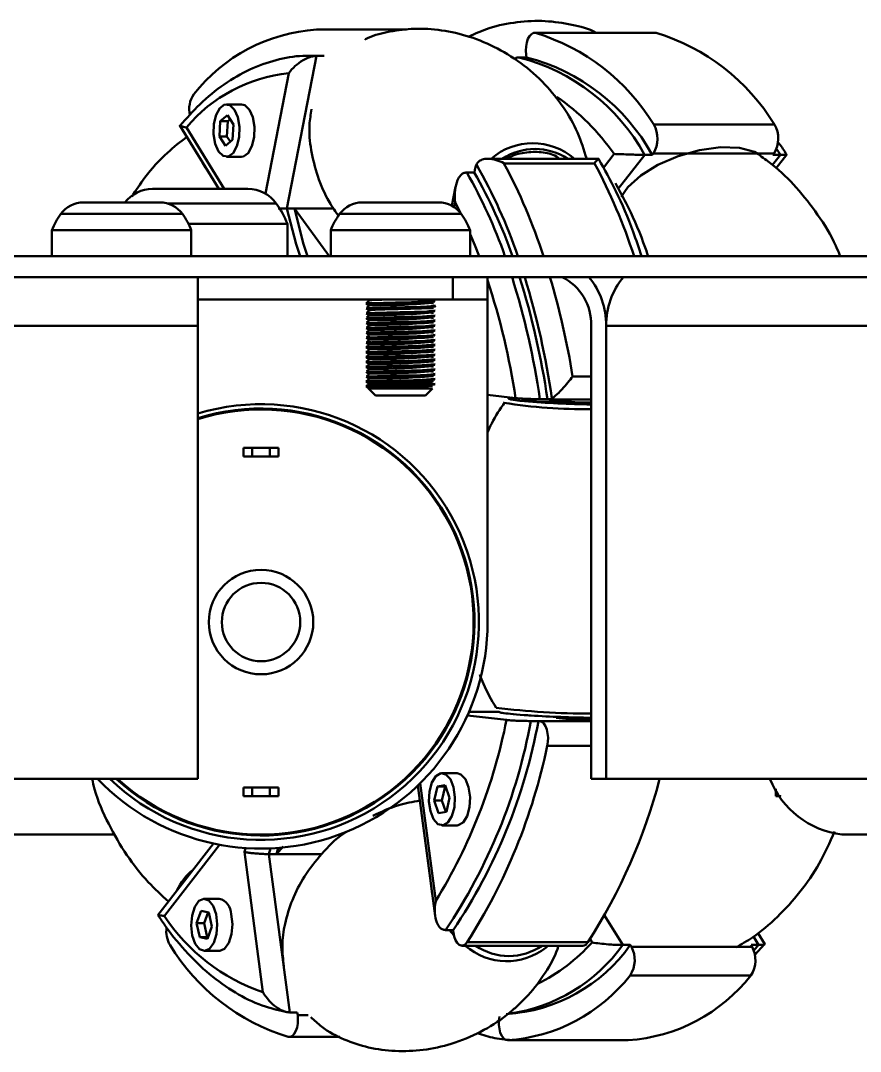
# Model space of a CAD drawing. Header units: millimetres. Extents: x 263 to 2983, y 441 to 2500.
# Drawn here: x 2082.5 to 2130.7, y 2440.5 to 2499.6 of the extents above; entities that cross this region are included whole.
import ezdxf

# ---------------------------------------------------------------- set-up
doc = ezdxf.new("R2010")
doc.units = ezdxf.units.MM
doc.header["$LTSCALE"] = 0.5
doc.layers.add('BOL', color=7, linetype='Continuous', lineweight=50)

msp = doc.modelspace()

# ---------------------------------------------------------------- linework, layer by layer
at = {"layer": 'BOL'}
for p, q in [((2099.519, 2499.096), (2104.689, 2499.096)), ((2118.964, 2498.907), (2112.036, 2498.907)), ((2119.022, 2498.901), (2112.094, 2498.901)), ((2118.964, 2498.907), (2119.022, 2498.901)), ((2099.526, 2497.586), (2097.827, 2488.824)), ((2099.228, 2497.596), (2099.526, 2497.586)), ((2099.526, 2497.586), (2099.959, 2497.586)), ((2099.959, 2497.586), (2099.589, 2497.596)), ((2111.14, 2497.498), (2111.573, 2497.498)), ((2111.573, 2497.498), (2111.552, 2497.652)), ((2096.591, 2489.684), (2097.93, 2496.586)), ((2095.226, 2494.8), (2094.36, 2494.8)), ((2094.414, 2494.178), (2094.007, 2493.833)), ((2094.767, 2493.645), (2094.414, 2494.178)), ((2094.569, 2493.943), (2094.44, 2493.833)), ((2091.693, 2493.581), (2093.919, 2489.95)), ((2092.059, 2493.484), (2094.226, 2489.95)), ((2094.007, 2493.833), (2093.952, 2492.955)), ((2094.44, 2493.833), (2094.007, 2493.833)), ((2094.44, 2493.833), (2094.385, 2492.955)), ((2094.713, 2492.767), (2094.767, 2493.645)), ((2118.876, 2493.645), (2125.805, 2493.645)), ((2093.952, 2492.955), (2094.305, 2492.422)), ((2094.385, 2492.955), (2093.952, 2492.955)), ((2094.305, 2492.422), (2094.713, 2492.767)), ((2094.385, 2492.955), (2094.583, 2492.657)), ((2126.15, 2491.906), (2125.92, 2492.252)), ((2094.36, 2491.8), (2095.226, 2491.8)), ((2115.719, 2491.683), (2109.365, 2491.683)), ((2115.99, 2491.162), (2116.605, 2491.955)), ((2118.356, 2491.906), (2116.845, 2489.958)), ((2118.356, 2491.906), (2118.789, 2491.906)), ((2118.856, 2491.992), (2118.789, 2491.906)), ((2125.784, 2491.992), (2118.856, 2491.992)), ((2125.7, 2491.326), (2126.15, 2491.906)), ((2125.784, 2491.992), (2125.717, 2491.906)), ((2126.15, 2491.906), (2125.717, 2491.906)), ((2125.897, 2491.138), (2126.506, 2491.923)), ((2108.15, 2490.896), (2108.583, 2490.896)), ((2108.612, 2491.045), (2108.583, 2490.896)), ((2115.479, 2491.418), (2110.283, 2491.418)), ((2090.115, 2489.95), (2092.83, 2489.95)), ((2092.83, 2489.95), (2095.594, 2489.95)), ((2107.508, 2490.075), (2107.297, 2488.986)), ((2086.152, 2489.179), (2087.556, 2489.179)), ((2087.556, 2489.179), (2090.389, 2489.179)), ((2090.389, 2489.179), (2090.535, 2489.179)), ((2090.978, 2489.116), (2092.816, 2489.116)), ((2092.816, 2489.116), (2097.219, 2489.116)), ((2102.152, 2489.179), (2103.556, 2489.179)), ((2103.556, 2489.179), (2106.389, 2489.179)), ((2106.389, 2489.179), (2106.535, 2489.179)), ((2107.486, 2489.174), (2107.433, 2488.903)), ((2107.786, 2488.577), (2107.486, 2489.174)), ((2097.827, 2488.824), (2098.26, 2488.824)), ((2098.26, 2488.824), (2100.272, 2486.074)), ((2098.26, 2488.824), (2100.511, 2488.824)), ((2084.852, 2488.512), (2091.835, 2488.512)), ((2092.177, 2487.95), (2097.855, 2487.95)), ((2097.855, 2486.096), (2097.855, 2487.95)), ((2100.852, 2488.512), (2107.835, 2488.512)), ((2084.343, 2487.579), (2084.343, 2486.096)), ((2084.343, 2487.579), (2092.343, 2487.579)), ((2092.343, 2486.096), (2092.343, 2487.579)), ((2100.343, 2487.579), (2100.343, 2486.096)), ((2100.343, 2487.579), (2108.343, 2487.579)), ((2108.343, 2486.096), (2108.343, 2487.579)), ((1512.739, 2486.096), (2400.823, 2486.096)), ((1512.739, 2484.896), (2400.823, 2484.896)), ((2092.714, 2482.096), (2092.714, 2484.896)), ((2107.343, 2483.596), (2107.343, 2484.896)), ((2109.343, 2484.896), (2109.343, 2483.596)), ((2092.714, 2483.596), (2107.343, 2483.596)), ((2102.462, 2483.596), (2102.527, 2483.559)), ((2102.503, 2483.552), (2102.503, 2483.482)), ((2102.503, 2483.272), (2102.503, 2483.202)), ((2106.183, 2483.342), (2106.183, 2483.412)), ((2109.343, 2483.596), (2107.343, 2483.596)), ((2109.343, 2465.096), (2109.343, 2483.596)), ((2102.503, 2482.992), (2102.503, 2482.922)), ((2102.503, 2482.712), (2102.503, 2482.642)), ((2106.183, 2483.062), (2106.183, 2483.132)), ((2106.183, 2482.782), (2106.183, 2482.852)), ((2092.714, 2482.096), (2002.714, 2482.096)), ((2092.714, 2456.096), (2092.714, 2482.096)), ((2102.503, 2482.432), (2102.503, 2482.362)), ((2102.503, 2482.152), (2102.503, 2482.082)), ((2106.183, 2482.502), (2106.183, 2482.572)), ((2106.183, 2482.222), (2106.183, 2482.292)), ((2106.183, 2481.942), (2106.183, 2482.012)), ((2115.28, 2482.096), (2115.28, 2456.096)), ((2116.146, 2456.096), (2116.146, 2482.096)), ((2149.836, 2482.096), (2116.146, 2482.096)), ((2102.503, 2481.872), (2102.503, 2481.802)), ((2102.503, 2481.592), (2102.503, 2481.522)), ((2106.183, 2481.662), (2106.183, 2481.732)), ((2106.183, 2481.382), (2106.183, 2481.452)), ((2102.503, 2481.312), (2102.503, 2481.242)), ((2102.503, 2481.032), (2102.503, 2480.962)), ((2106.183, 2481.102), (2106.183, 2481.172)), ((2106.183, 2480.822), (2106.183, 2480.892)), ((2102.503, 2480.752), (2102.503, 2480.682)), ((2102.503, 2480.472), (2102.503, 2480.402)), ((2106.183, 2480.542), (2106.183, 2480.612)), ((2106.183, 2480.262), (2106.183, 2480.332)), ((2102.503, 2480.192), (2102.503, 2480.122)), ((2102.503, 2479.912), (2102.503, 2479.842)), ((2106.183, 2479.982), (2106.183, 2480.052)), ((2106.183, 2479.702), (2106.183, 2479.772)), ((2102.503, 2479.632), (2102.503, 2479.562)), ((2102.503, 2479.352), (2102.503, 2479.282)), ((2102.503, 2479.072), (2102.503, 2479.002)), ((2106.183, 2479.422), (2106.183, 2479.492)), ((2106.183, 2479.142), (2106.183, 2479.212)), ((2114.223, 2479.19), (2115.28, 2479.19)), ((2102.503, 2478.792), (2102.503, 2478.722)), ((2102.503, 2478.496), (2102.903, 2478.096)), ((2106.183, 2478.496), (2102.504, 2478.496)), ((2105.783, 2478.096), (2106.183, 2478.496)), ((2106.183, 2478.862), (2106.183, 2478.932)), ((2102.903, 2478.096), (2105.783, 2478.096)), ((2109.343, 2478.125), (2110.945, 2477.946)), ((2110.709, 2477.972), (2110.541, 2477.93)), ((2112.342, 2477.887), (2112.775, 2477.887)), ((2112.775, 2477.887), (2112.855, 2477.878)), ((2112.882, 2477.876), (2115.28, 2477.876)), ((2113.784, 2477.876), (2113.778, 2477.662)), ((2111.651, 2477.803), (2111.951, 2477.773)), ((2113.781, 2477.777), (2113.778, 2477.662)), ((2095.343, 2474.596), (2095.343, 2475.096)), ((2095.343, 2475.096), (2095.843, 2475.096)), ((2095.843, 2475.096), (2095.843, 2474.596)), ((2096.843, 2475.096), (2095.843, 2475.096)), ((2096.843, 2474.596), (2096.843, 2475.096)), ((2096.843, 2475.096), (2097.343, 2475.096)), ((2097.343, 2475.096), (2097.343, 2474.596)), ((2095.843, 2474.596), (2095.343, 2474.596)), ((2095.843, 2474.596), (2096.843, 2474.596)), ((2097.343, 2474.596), (2096.843, 2474.596)), ((2110.429, 2459.475), (2108.183, 2459.726)), ((2108.277, 2459.94), (2109.989, 2459.94)), ((2113.275, 2459.657), (2113.273, 2459.606)), ((2115.273, 2459.55), (2115.274, 2459.601)), ((2111.826, 2459.416), (2112.259, 2459.416)), ((2112.339, 2459.407), (2112.259, 2459.416)), ((2112.339, 2459.407), (2115.28, 2459.407)), ((2115.28, 2457.991), (2112.765, 2457.991)), ((2092.714, 2456.096), (2002.714, 2456.096)), ((2107.59, 2456.426), (2106.724, 2456.426)), ((2115.28, 2456.096), (2116.146, 2456.096)), ((2161.146, 2456.096), (2116.146, 2456.096)), ((2095.343, 2455.096), (2095.343, 2455.596)), ((2095.343, 2455.596), (2095.843, 2455.596)), ((2095.843, 2455.596), (2095.843, 2455.096)), ((2096.843, 2455.596), (2095.843, 2455.596)), ((2096.843, 2455.096), (2096.843, 2455.596)), ((2096.843, 2455.596), (2097.343, 2455.596)), ((2097.343, 2455.596), (2097.343, 2455.096)), ((2105.347, 2455.719), (2106.336, 2448.238)), ((2105.474, 2455.842), (2106.366, 2449.088)), ((2106.471, 2455.652), (2106.283, 2454.85)), ((2106.911, 2455.727), (2106.471, 2455.652)), ((2106.904, 2455.652), (2106.471, 2455.652)), ((2106.904, 2455.652), (2106.716, 2454.85)), ((2106.936, 2455.657), (2106.904, 2455.652)), ((2107.164, 2455.001), (2106.911, 2455.727)), ((2125.879, 2455.522), (2125.879, 2455.096)), ((2095.843, 2455.096), (2095.343, 2455.096)), ((2095.843, 2455.096), (2096.843, 2455.096)), ((2097.343, 2455.096), (2096.843, 2455.096)), ((2106.283, 2454.85), (2106.536, 2454.125)), ((2106.716, 2454.85), (2106.283, 2454.85)), ((2106.716, 2454.85), (2106.944, 2454.195)), ((2106.977, 2454.2), (2107.164, 2455.001)), ((2126.129, 2455.096), (2125.879, 2455.096)), ((2126.129, 2455.148), (2126.129, 2455.096)), ((2126.129, 2455.096), (2126.166, 2455.096)), ((2106.536, 2454.125), (2106.977, 2454.2)), ((2106.724, 2453.426), (2107.59, 2453.426)), ((2073.474, 2452.896), (2087.961, 2452.896)), ((2129.66, 2452.896), (2155.189, 2452.896)), ((2093.611, 2452.386), (2090.421, 2448.275)), ((2093.957, 2452.317), (2090.796, 2448.242)), ((2095.393, 2451.9), (2095.451, 2452.127)), ((2096.456, 2443.851), (2095.393, 2451.9)), ((2096.883, 2452.107), (2096.792, 2451.78)), ((2097.613, 2452.21), (2097.225, 2451.78)), ((2097.324, 2452.133), (2097.225, 2451.78)), ((2096.792, 2451.78), (2097.225, 2451.78)), ((2096.792, 2451.78), (2097.992, 2442.695)), ((2097.225, 2451.78), (2099.817, 2451.78)), ((2093.95, 2449.22), (2093.084, 2449.22)), ((2092.904, 2448.528), (2092.644, 2447.811)), ((2093.344, 2448.436), (2092.904, 2448.528)), ((2093.307, 2448.444), (2093.077, 2447.811)), ((2093.524, 2447.628), (2093.344, 2448.436)), ((2092.644, 2447.811), (2092.825, 2447.003)), ((2093.077, 2447.811), (2092.644, 2447.811)), ((2093.077, 2447.811), (2093.258, 2447.003)), ((2116.058, 2448.258), (2117.097, 2446.565)), ((2093.265, 2446.912), (2093.524, 2447.628)), ((2106.935, 2447.421), (2107.368, 2447.421)), ((2107.16, 2447.421), (2107.415, 2447.119)), ((2107.368, 2447.421), (2107.389, 2447.267)), ((2125.242, 2446.615), (2124.848, 2447.257)), ((2092.825, 2447.003), (2093.265, 2446.912)), ((2093.258, 2447.003), (2092.825, 2447.003)), ((2093.258, 2447.003), (2093.295, 2446.996)), ((2107.872, 2446.523), (2114.8, 2446.523)), ((2108.168, 2446.717), (2115.096, 2446.717)), ((2112.702, 2446.426), (2112.807, 2446.523)), ((2115.349, 2446.712), (2115.227, 2446.911)), ((2117.097, 2446.565), (2117.53, 2446.565)), ((2117.53, 2446.565), (2117.591, 2446.465)), ((2124.891, 2446.565), (2124.458, 2446.565)), ((2124.458, 2446.565), (2124.52, 2446.465)), ((2124.891, 2446.565), (2124.595, 2447.047)), ((2124.619, 2446.245), (2124.891, 2446.565)), ((2124.669, 2445.999), (2125.235, 2446.608)), ((2093.084, 2446.22), (2093.95, 2446.22)), ((2117.591, 2446.465), (2124.52, 2446.465)), ((2124.449, 2444.818), (2117.52, 2444.818)), ((2097.992, 2442.695), (2098.425, 2442.695)), ((2098.446, 2442.541), (2098.425, 2442.695)), ((2098.446, 2442.541), (2099.055, 2442.541)), ((2097.962, 2441.286), (2100.872, 2441.286)), ((2110.489, 2441.096), (2117.417, 2441.096))]:
    msp.add_line(p, q, dxfattribs=at)
at = {"layer": 'BOL', "flags": 128}
for points in [[(2112.094, 2498.901), (2111.972, 2498.899), (2111.855, 2498.84), (2111.748, 2498.725), (2111.658, 2498.562), (2111.59, 2498.361), (2111.549, 2498.133), (2111.536, 2497.892), (2111.552, 2497.652)], [(2114.78, 2498.907), (2114.413, 2498.908), (2114.405, 2498.907)], [(2093.908, 2492.103), (2094.171, 2491.848), (2094.463, 2491.814), (2094.739, 2492.007), (2094.958, 2492.396), (2095.085, 2492.923), (2095.102, 2493.507), (2095.006, 2494.06), (2094.812, 2494.497), (2094.548, 2494.752), (2094.256, 2494.786), (2093.98, 2494.593), (2093.761, 2494.204), (2093.634, 2493.677), (2093.617, 2493.093), (2093.713, 2492.54), (2093.908, 2492.103)], [(2095.226, 2491.8), (2095.329, 2491.814), (2095.606, 2492.007), (2095.824, 2492.396), (2095.952, 2492.923), (2095.968, 2493.507), (2095.872, 2494.06), (2095.678, 2494.497), (2095.414, 2494.752), (2095.226, 2494.8)], [(2118.127, 2490.727), (2119.119, 2491.341), (2120.277, 2491.84), (2121.508, 2492.183), (2122.71, 2492.341), (2123.788, 2492.303), (2124.654, 2492.071), (2125.018, 2491.863)], [(2092.884, 2491.638), (2092.982, 2491.459), (2093.165, 2491.18)], [(2117.008, 2489.5), (2117.381, 2490.046), (2118.127, 2490.727)], [(2097.827, 2488.824), (2098.353, 2486.779), (2098.586, 2486.096)], [(2098.26, 2488.824), (2098.786, 2486.779), (2099.019, 2486.096)], [(2108.852, 2486.096), (2108.61, 2486.716), (2108.343, 2487.357)], [(2110.541, 2477.93), (2110.537, 2477.926), (2110.68, 2477.861), (2111.188, 2477.791), (2111.459, 2477.765)], [(2112.765, 2457.991), (2112.802, 2458.222), (2112.81, 2458.464), (2112.788, 2458.703), (2112.739, 2458.924), (2112.664, 2459.115), (2112.569, 2459.265), (2112.458, 2459.364), (2112.339, 2459.407)], [(2106.788, 2453.431), (2107.069, 2453.594), (2107.297, 2453.96), (2107.438, 2454.472), (2107.471, 2455.054), (2107.389, 2455.616), (2107.207, 2456.073), (2106.95, 2456.356), (2106.66, 2456.42), (2106.379, 2456.258), (2106.15, 2455.892), (2106.009, 2455.379), (2105.976, 2454.798), (2106.058, 2454.236), (2106.24, 2453.778), (2106.497, 2453.496), (2106.788, 2453.431)], [(2107.59, 2453.426), (2107.654, 2453.431), (2107.935, 2453.594), (2108.163, 2453.96), (2108.305, 2454.472), (2108.337, 2455.054), (2108.256, 2455.616), (2108.073, 2456.073), (2107.816, 2456.356), (2107.59, 2456.426)], [(2106.041, 2450.473), (2106.043, 2450.394), (2106.172, 2449.475)], [(2093.769, 2448.331), (2093.6, 2448.809), (2093.353, 2449.121), (2093.064, 2449.219), (2092.779, 2449.09), (2092.54, 2448.751), (2092.384, 2448.256), (2092.335, 2447.679), (2092.4, 2447.108), (2092.569, 2446.631), (2092.816, 2446.319), (2093.105, 2446.22), (2093.39, 2446.35), (2093.629, 2446.688), (2093.785, 2447.184), (2093.834, 2447.761), (2093.769, 2448.331)], [(2093.95, 2446.22), (2093.971, 2446.22), (2094.256, 2446.35), (2094.495, 2446.688), (2094.651, 2447.184), (2094.7, 2447.761), (2094.635, 2448.331)], [(2107.389, 2447.267), (2107.434, 2447.042), (2107.504, 2446.845), (2107.597, 2446.688), (2107.705, 2446.58), (2107.824, 2446.528), (2107.945, 2446.534), (2108.062, 2446.598), (2108.168, 2446.717)], [(2097.904, 2441.292), (2098.025, 2441.294), (2098.143, 2441.353), (2098.25, 2441.468), (2098.34, 2441.63), (2098.408, 2441.832), (2098.449, 2442.059), (2098.462, 2442.301), (2098.446, 2442.541)], [(2110.02, 2442.458), (2109.99, 2442.222), (2109.989, 2441.98), (2110.018, 2441.744), (2110.074, 2441.529), (2110.155, 2441.347), (2110.255, 2441.21), (2110.368, 2441.125), (2110.489, 2441.096)]]:
    msp.add_lwpolyline(points, dxfattribs=at)
at = {"layer": 'BOL'}
for radius in [3, 2.25]:
    msp.add_circle((2096.343, 2465.096), radius, dxfattribs=at)
for centre, radius, start, end in [((2100.162, 2489.367), 9.75, 93.78333, 141.92947), ((2108.583, 2487.365), 12.058, 31.38466, 73.07128), ((2115.511, 2487.365), 12.058, 31.38466, 73.07128), ((2108.299, 2486.381), 11.475, 28.78704, 75.66864), ((2108.732, 2486.381), 11.475, 28.78732, 75.66836), ((2098.837, 2487.764), 8.868, 95.87345, 139.83967), ((2093.765, 2494.516), 1.543, 145.98062, 192.15398), ((2105.776, 2484.363), 13.226, 35.03358, 55.23451), ((2117.471, 2492.836), 1.621, 328.63403, 29.92347), ((2124.4, 2492.836), 1.621, 328.63403, 29.92347), ((2111.932, 2488.906), 3.663, 49.2887, 130.7113), ((2112.066, 2488.793), 3.449, 56.92192, 123.07808), ((2082.259, 2476.192), 29.776, 19.4286, 29.59446), ((2082.687, 2476.19), 29.78, 19.42942, 29.59365), ((2109.997, 2490.787), 1.409, 156.55593, 169.46529), ((2082.296, 2476.25), 30.419, 18.88585, 29.75729), ((2081.281, 2475.931), 32.878, 18.00993, 28.10328), ((2086.477, 2475.931), 32.878, 18.00993, 28.10328), ((2090.115, 2487.95), 2, 90, 142.07448), ((2095.594, 2487.95), 2, 35.69246, 90), ((2086.152, 2487.579), 1.6, 90, 144.30754), ((2090.535, 2487.579), 1.6, 35.69246, 90), ((2092.855, 2485.981), 5.373, 21.48631, 35.69246), ((2102.152, 2487.579), 1.6, 90, 144.30754), ((2106.535, 2487.579), 1.6, 35.69246, 90), ((2088.343, 2486.004), 4.299, 144.30754, 158.51369), ((2088.343, 2486.004), 4.299, 21.48631, 35.69246), ((2104.343, 2486.004), 4.299, 144.30754, 158.51369), ((2104.343, 2486.004), 4.299, 21.48631, 35.69246), ((2069.516, 2471.704), 41.897, 8.56809, 18.0813), ((2068.303, 2471.535), 44.495, 8.20771, 17.47502), ((2068.758, 2471.539), 44.473, 8.20543, 17.4773), ((2067.931, 2471.51), 45.553, 8.09056, 17.08834), ((2068.069, 2471.683), 46.76, 9.23787, 16.41298), ((2112.262, 2482.196), 3.02, 358.09687, 63.3873), ((2111.813, 2482.138), 4.334, 359.4401, 39.51421), ((2120.48, 2482.138), 4.334, 140.48757, 180.56029), ((2102.824, 2526.568), 43.176, 269.37379, 274.66461), ((2103.594, 2506.626), 23.531, 267.15206, 276.68875), ((2102.943, 2520.07), 36.801, 269.3165, 275.05083), ((2103.591, 2506.451), 23.636, 267.17287, 276.66707), ((2103.591, 2506.171), 23.636, 267.17287, 276.66707), ((2102.943, 2519.51), 36.801, 269.3165, 275.05083), ((2103.594, 2505.804), 23.549, 267.15572, 276.6851), ((2103.594, 2505.506), 23.531, 267.15206, 276.68875), ((2102.951, 2519.039), 36.61, 269.30152, 275.06581), ((2102.943, 2518.95), 36.801, 269.3165, 275.05083), ((2102.943, 2518.67), 36.801, 269.3165, 275.05083), ((2103.591, 2505.331), 23.636, 267.17287, 276.66707), ((2103.591, 2505.051), 23.636, 267.17287, 276.66707), ((2102.943, 2518.39), 36.801, 269.3165, 275.05083), ((2102.951, 2517.919), 36.61, 269.30152, 275.06581), ((2102.824, 2524.029), 43.157, 269.37262, 274.66578), ((2103.59, 2504.78), 23.645, 267.17503, 276.66578), ((2102.943, 2517.83), 36.801, 269.3165, 275.05083), ((2102.943, 2517.55), 36.801, 269.3165, 275.05083), ((2102.82, 2523.888), 43.297, 269.38073, 274.65681), ((2102.817, 2523.693), 43.382, 269.38633, 274.65206), ((2102.943, 2517.27), 36.801, 269.3165, 275.05083), ((2102.951, 2516.799), 36.61, 269.30152, 275.06581), ((2102.817, 2523.413), 43.382, 269.38633, 274.65206), ((2102.824, 2522.909), 43.157, 269.37262, 274.66578), ((2102.943, 2516.71), 36.801, 269.3165, 275.05083), ((2102.943, 2516.43), 36.801, 269.3165, 275.05083), ((2102.817, 2522.293), 43.382, 269.38633, 274.65206), ((2103.591, 2503.091), 23.636, 267.17287, 276.66707), ((2103.591, 2502.811), 23.636, 267.17287, 276.66707), ((2102.943, 2516.15), 36.801, 269.3165, 275.05083), ((2102.951, 2515.679), 36.61, 269.30152, 275.06581), ((2102.824, 2521.789), 43.157, 269.37262, 274.66578), ((2102.947, 2515.517), 36.728, 269.31037, 275.05604), ((2102.951, 2515.329), 36.61, 269.30152, 275.06581), ((2102.943, 2515.31), 36.801, 269.3165, 275.05083), ((2112.881, 2478.15), 0.273, 264.4645, 303.24285), ((2096.343, 2465.096), 12.5, 226.05448, 106.88064), ((2096.343, 2465.096), 12.25, 227.28136, 107.23581), ((2096.343, 2465.096), 12.2, 227.53628, 107.30867), ((2114.79, 2505.274), 27.958, 260.71391, 271.00393), ((2116.384, 2540.785), 63.212, 265.53185, 268.99961), ((2116.084, 2529.66), 52.052, 265.44501, 269.11494), ((2113.154, 2433.435), 44.301, 89.18998, 90.86794), ((2114.945, 2485.155), 7.469, 261.03471, 272.57307), ((2096.343, 2465.096), 13, 223.81306, 0), ((2115.323, 2504.911), 45.072, 262.99452, 269.94612), ((2116.496, 2538.937), 79.345, 266.62086, 269.11732), ((2114.428, 2466.811), 7.298, 260.8997, 272.70657), ((2114.929, 2461.214), 1.699, 264.70671, 281.66807), ((2079.38, 2465.631), 31.654, 328.49086, 348.78482), ((2080.625, 2465.144), 31.723, 326.03582, 349.59713), ((2081.057, 2465.144), 31.723, 326.0357, 349.59677), ((2079.899, 2464.818), 33.567, 327.36728, 348.26528), ((2087.874, 2464.266), 32.388, 327.19058, 345.38873), ((2130.321, 2457.997), 5.143, 201.68778, 262.61521), ((2094.421, 2448.392), 3.179, 128.43971, 155.95157), ((2093.689, 2448.31), 0.947, 1.28413, 73.9607), ((2100.001, 2454.266), 11.002, 213.19953, 251.20165), ((2092.486, 2447.345), 1.577, 171.93192, 210.15155), ((2101.425, 2452.833), 12.066, 211.36595, 253.03488), ((2110.44, 2449.26), 3.626, 229.00841, 308.60201), ((2110.563, 2449.284), 3.355, 235.37946, 304.62054), ((2109.823, 2452.018), 9.441, 273.58667, 324.71571), ((2109.241, 2452.19), 9.662, 278.02456, 324.39407), ((2107.419, 2453.899), 10.702, 296.59287, 317.81648), ((2114.772, 2446.889), 0.368, 274.47674, 331.98474), ((2116.175, 2445.7), 1.609, 326.72516, 28.35072), ((2123.103, 2445.7), 1.609, 326.72516, 28.35072), ((2109.838, 2450.831), 9.756, 273.82475, 321.95164), ((2116.766, 2450.831), 9.756, 273.82475, 321.95164)]:
    msp.add_arc(centre, radius, start, end, dxfattribs=at)
for points, knots in [([(2115.589, 2498.907), (2115.583, 2498.911), (2115.153, 2499.157), (2114.16, 2499.398), (2112.641, 2499.635), (2111.033, 2499.555), (2109.535, 2499.263), (2108.638, 2498.861), (2108.246, 2498.686)], [0, 0, 0, 0, 0.002613, 0.198177, 0.403442, 0.615445, 0.831868, 1, 1, 1, 1]), ([(2115.03, 2491.683), (2114.871, 2492.19), (2114.549, 2493.217), (2113.724, 2494.66), (2112.636, 2496.022), (2111.288, 2497.209), (2109.746, 2498.148), (2108.135, 2498.783), (2106.53, 2499.117), (2104.994, 2499.182), (2103.601, 2498.972), (2102.713, 2498.754), (2102.321, 2498.54), (2102.31, 2498.534)], [0, 0, 0, 0, 0.098719, 0.200206, 0.303548, 0.416294, 0.525824, 0.631219, 0.731879, 0.827135, 0.916098, 0.997612, 1, 1, 1, 1]), ([(2099.236, 2497.583), (2099.072, 2497.586), (2098.391, 2497.599), (2097.195, 2497.389), (2095.681, 2496.846), (2094.216, 2495.985), (2092.875, 2494.917), (2092.07, 2494.007), (2091.7, 2493.588)], [0, 0, 0, 0, 0.060558, 0.251379, 0.442527, 0.63584, 0.832297, 1, 1, 1, 1]), ([(2097.93, 2496.586), (2097.93, 2496.587), (2098.031, 2496.73), (2098.264, 2496.991), (2098.671, 2497.3), (2099.031, 2497.48), (2099.307, 2497.569), (2099.452, 2497.58), (2099.526, 2497.586)], [0, 0, 0, 0, 0.002979, 0.336054, 0.617234, 0.78557, 0.892372, 1, 1, 1, 1]), ([(2111.14, 2497.498), (2111.073, 2497.493), (2110.957, 2497.483), (2110.89, 2497.43), (2110.862, 2497.408)], [0, 0, 0, 0, 0.5750807, 1, 1, 1, 1]), ([(2099.244, 2494.532), (2099.194, 2494.23), (2099.064, 2493.452), (2099.191, 2492.147), (2099.569, 2490.653), (2100.117, 2489.357), (2100.625, 2488.637), (2100.818, 2488.363)], [0, 0, 0, 0, 0.142196, 0.366838, 0.603777, 0.849466, 1, 1, 1, 1]), ([(2092.059, 2493.484), (2092.058, 2493.484), (2091.935, 2493.509), (2091.769, 2493.549), (2091.651, 2493.587), (2091.689, 2493.599), (2091.69, 2493.599)], [0, 0, 0, 0, 0.004767, 0.5389042, 0.9897957, 1, 1, 1, 1]), ([(2092.085, 2492.941), (2091.708, 2492.645), (2090.832, 2491.957), (2089.76, 2490.787), (2089.167, 2489.87), (2088.925, 2489.495)], [0, 0, 0, 0, 0.310109, 0.71866, 1, 1, 1, 1]), ([(2110.445, 2491.683), (2110.461, 2491.693), (2110.781, 2491.897), (2111.479, 2492.061), (2112.43, 2492.099), (2113.119, 2491.948), (2113.407, 2491.726), (2113.464, 2491.683)], [0, 0, 0, 0, 0.015733, 0.31861, 0.621646, 0.926002, 1, 1, 1, 1]), ([(2126.496, 2491.929), (2126.36, 2492.143), (2126.2, 2492.394), (2126.024, 2492.605), (2125.998, 2492.636)], [0, 0, 0, 0, 0.85361, 1, 1, 1, 1]), ([(2110.283, 2491.418), (2110.281, 2491.419), (2110.138, 2491.498), (2109.831, 2491.63), (2109.394, 2491.705), (2109.051, 2491.654), (2108.82, 2491.534), (2108.743, 2491.41), (2108.704, 2491.348)], [0, 0, 0, 0, 0.00336, 0.257316, 0.525948, 0.721658, 0.860496, 1, 1, 1, 1]), ([(2115.725, 2491.662), (2115.724, 2491.671), (2115.72, 2491.708), (2115.635, 2491.624), (2115.536, 2491.499), (2115.48, 2491.419), (2115.479, 2491.418)], [0, 0, 0, 0, 0.125541, 0.572206, 0.99442, 1, 1, 1, 1]), ([(2118.173, 2486.096), (2118.018, 2486.564), (2117.581, 2487.88), (2116.768, 2489.761), (2116.057, 2491.059), (2115.726, 2491.663)], [0, 0, 0, 0, 0.227507, 0.640297, 1, 1, 1, 1]), ([(2118.356, 2491.906), (2118.282, 2491.907), (2118.134, 2491.908), (2117.845, 2491.914), (2117.458, 2491.926), (2117.003, 2491.943), (2116.729, 2491.952), (2116.606, 2491.955), (2116.605, 2491.955)], [0, 0, 0, 0, 0.107633, 0.214436, 0.382779, 0.663947, 0.997019, 1, 1, 1, 1]), ([(2129.567, 2486.096), (2129.49, 2486.294), (2129.162, 2487.138), (2128.324, 2488.476), (2127.104, 2490.029), (2125.968, 2491.158), (2125.222, 2491.685), (2124.975, 2491.86)], [0, 0, 0, 0, 0.084471, 0.359106, 0.622975, 0.875473, 1, 1, 1, 1]), ([(2126.503, 2491.924), (2126.504, 2491.924), (2126.522, 2491.92), (2126.464, 2491.914), (2126.343, 2491.908), (2126.214, 2491.907), (2126.15, 2491.906)], [0, 0, 0, 0, 0.023583, 0.453015, 0.725453, 1, 1, 1, 1]), ([(2107.486, 2489.174), (2107.486, 2489.176), (2107.459, 2489.418), (2107.454, 2489.863), (2107.57, 2490.397), (2107.758, 2490.71), (2107.947, 2490.867), (2108.082, 2490.887), (2108.15, 2490.896)], [0, 0, 0, 0, 0.00298, 0.336062, 0.617236, 0.785587, 0.892387, 1, 1, 1, 1]), ([(2118.557, 2486.096), (2118.466, 2486.361), (2118.093, 2487.444), (2117.46, 2488.843), (2116.883, 2489.896), (2116.676, 2490.274)], [0, 0, 0, 0, 0.171992, 0.703133, 1, 1, 1, 1]), ([(2097.318, 2488.823), (2097.389, 2488.823), (2097.567, 2488.824), (2097.729, 2488.824), (2097.827, 2488.824)], [0, 0, 0, 0, 0.3969753, 1, 1, 1, 1]), ([(2102.378, 2483.367), (2102.401, 2483.352), (2102.448, 2483.323), (2102.501, 2483.294), (2102.527, 2483.279)], [0, 0, 0, 0, 0.50273, 1, 1, 1, 1]), ([(2102.539, 2483.491), (2102.513, 2483.476), (2102.461, 2483.447), (2102.414, 2483.418), (2102.39, 2483.404)], [0, 0, 0, 0, 0.502256, 1, 1, 1, 1]), ([(2102.539, 2483.211), (2102.513, 2483.196), (2102.461, 2483.167), (2102.414, 2483.138), (2102.39, 2483.124)], [0, 0, 0, 0, 0.502084, 1, 1, 1, 1]), ([(2102.409, 2483.367), (2102.427, 2483.37), (2102.475, 2483.379), (2102.866, 2483.393), (2103.538, 2483.412), (2104.378, 2483.431), (2105.176, 2483.448), (2105.812, 2483.466), (2106.237, 2483.482), (2106.29, 2483.493), (2106.315, 2483.497)], [0, 0, 0, 0, 0.074449, 0.197621, 0.345419, 0.494302, 0.623248, 0.757478, 0.888453, 1, 1, 1, 1]), ([(2102.409, 2483.087), (2102.427, 2483.09), (2102.475, 2483.099), (2102.866, 2483.113), (2103.538, 2483.132), (2104.379, 2483.151), (2105.173, 2483.168), (2105.822, 2483.186), (2106.222, 2483.203), (2106.386, 2483.215), (2106.323, 2483.221), (2106.316, 2483.222)], [0, 0, 0, 0, 0.0717534, 0.1907253, 0.333483, 0.4772891, 0.6018383, 0.7314903, 0.8579995, 0.9840921, 1, 1, 1, 1]), ([(2102.504, 2483.552), (2102.53, 2483.558), (2102.581, 2483.57), (2102.897, 2483.583), (2103.216, 2483.592), (2103.345, 2483.596)], [0, 0, 0, 0, 0.3793006, 0.7478066, 1, 1, 1, 1]), ([(2102.378, 2483.087), (2102.402, 2483.072), (2102.449, 2483.043), (2102.501, 2483.014), (2102.527, 2482.999)], [0, 0, 0, 0, 0.5024319, 1, 1, 1, 1]), ([(2102.378, 2482.807), (2102.402, 2482.792), (2102.449, 2482.763), (2102.501, 2482.734), (2102.527, 2482.719)], [0, 0, 0, 0, 0.502456, 1, 1, 1, 1]), ([(2102.539, 2482.931), (2102.513, 2482.916), (2102.461, 2482.887), (2102.414, 2482.858), (2102.39, 2482.844)], [0, 0, 0, 0, 0.502034, 1, 1, 1, 1]), ([(2102.539, 2482.651), (2102.513, 2482.636), (2102.461, 2482.607), (2102.414, 2482.578), (2102.39, 2482.564)], [0, 0, 0, 0, 0.501833, 1, 1, 1, 1]), ([(2102.409, 2482.807), (2102.427, 2482.81), (2102.476, 2482.819), (2102.866, 2482.833), (2103.538, 2482.852), (2104.378, 2482.871), (2105.176, 2482.888), (2105.812, 2482.906), (2106.237, 2482.922), (2106.29, 2482.933), (2106.315, 2482.937)], [0, 0, 0, 0, 0.074141, 0.197338, 0.345165, 0.494077, 0.623049, 0.757305, 0.888307, 1, 1, 1, 1]), ([(2102.409, 2482.527), (2102.427, 2482.53), (2102.476, 2482.539), (2102.866, 2482.553), (2103.538, 2482.572), (2104.378, 2482.591), (2105.176, 2482.608), (2105.812, 2482.626), (2106.237, 2482.642), (2106.29, 2482.653), (2106.315, 2482.657)], [0, 0, 0, 0, 0.073996, 0.197212, 0.345062, 0.493998, 0.62299, 0.757267, 0.888289, 1, 1, 1, 1]), ([(2102.504, 2482.992), (2102.529, 2482.998), (2102.577, 2483.009), (2102.974, 2483.026), (2103.6, 2483.044), (2104.376, 2483.064), (2105.11, 2483.08), (2105.71, 2483.099), (2106.078, 2483.116), (2106.23, 2483.127), (2106.175, 2483.133), (2106.17, 2483.134)], [0, 0, 0, 0, 0.116947, 0.230567, 0.366905, 0.504254, 0.623204, 0.747034, 0.86785, 0.988277, 1, 1, 1, 1]), ([(2102.378, 2482.527), (2102.402, 2482.512), (2102.449, 2482.483), (2102.501, 2482.454), (2102.527, 2482.439)], [0, 0, 0, 0, 0.502137, 1, 1, 1, 1]), ([(2102.378, 2482.247), (2102.402, 2482.232), (2102.449, 2482.203), (2102.501, 2482.174), (2102.527, 2482.159)], [0, 0, 0, 0, 0.501916, 1, 1, 1, 1]), ([(2102.539, 2482.371), (2102.513, 2482.357), (2102.462, 2482.327), (2102.414, 2482.298), (2102.39, 2482.284)], [0, 0, 0, 0, 0.501782, 1, 1, 1, 1]), ([(2102.539, 2482.091), (2102.514, 2482.077), (2102.462, 2482.047), (2102.414, 2482.018), (2102.39, 2482.004)], [0, 0, 0, 0, 0.50162, 1, 1, 1, 1]), ([(2102.409, 2482.247), (2102.428, 2482.25), (2102.476, 2482.259), (2102.866, 2482.273), (2103.538, 2482.292), (2104.378, 2482.311), (2105.176, 2482.328), (2105.812, 2482.346), (2106.237, 2482.362), (2106.29, 2482.373), (2106.315, 2482.377)], [0, 0, 0, 0, 0.0738462, 0.1970819, 0.344956, 0.4939161, 0.6229291, 0.7572277, 0.888271, 1, 1, 1, 1]), ([(2102.41, 2481.967), (2102.428, 2481.97), (2102.476, 2481.979), (2102.866, 2481.993), (2103.538, 2482.012), (2104.378, 2482.031), (2105.176, 2482.048), (2105.812, 2482.066), (2106.237, 2482.082), (2106.29, 2482.093), (2106.315, 2482.097)], [0, 0, 0, 0, 0.073701, 0.196956, 0.344853, 0.493837, 0.62287, 0.75719, 0.888253, 1, 1, 1, 1]), ([(2102.378, 2481.967), (2102.402, 2481.952), (2102.45, 2481.923), (2102.501, 2481.894), (2102.527, 2481.879)], [0, 0, 0, 0, 0.501895, 1, 1, 1, 1]), ([(2102.378, 2481.687), (2102.402, 2481.672), (2102.45, 2481.643), (2102.501, 2481.614), (2102.527, 2481.599)], [0, 0, 0, 0, 0.501629, 1, 1, 1, 1]), ([(2102.539, 2481.811), (2102.514, 2481.797), (2102.462, 2481.767), (2102.414, 2481.738), (2102.39, 2481.724)], [0, 0, 0, 0, 0.501525, 1, 1, 1, 1]), ([(2102.539, 2481.531), (2102.514, 2481.517), (2102.462, 2481.487), (2102.414, 2481.458), (2102.39, 2481.444)], [0, 0, 0, 0, 0.501319, 1, 1, 1, 1]), ([(2102.41, 2481.687), (2102.428, 2481.69), (2102.476, 2481.699), (2102.866, 2481.713), (2103.538, 2481.732), (2104.378, 2481.751), (2105.176, 2481.768), (2105.812, 2481.786), (2106.237, 2481.802), (2106.29, 2481.813), (2106.315, 2481.817)], [0, 0, 0, 0, 0.073551, 0.196826, 0.344747, 0.493755, 0.622809, 0.75715, 0.888235, 1, 1, 1, 1]), ([(2102.41, 2481.407), (2102.428, 2481.41), (2102.476, 2481.419), (2102.866, 2481.433), (2103.538, 2481.452), (2104.378, 2481.471), (2105.176, 2481.488), (2105.812, 2481.506), (2106.237, 2481.522), (2106.29, 2481.533), (2106.315, 2481.537)], [0, 0, 0, 0, 0.073401, 0.196696, 0.344641, 0.493673, 0.622748, 0.757111, 0.888217, 1, 1, 1, 1]), ([(2102.378, 2481.407), (2102.402, 2481.392), (2102.45, 2481.363), (2102.501, 2481.334), (2102.527, 2481.319)], [0, 0, 0, 0, 0.50159, 1, 1, 1, 1]), ([(2102.378, 2481.127), (2102.402, 2481.112), (2102.45, 2481.083), (2102.502, 2481.054), (2102.527, 2481.039)], [0, 0, 0, 0, 0.5013642, 1, 1, 1, 1]), ([(2102.378, 2480.847), (2102.402, 2480.832), (2102.451, 2480.803), (2102.502, 2480.774), (2102.527, 2480.759)], [0, 0, 0, 0, 0.5013402, 1, 1, 1, 1]), ([(2102.539, 2481.251), (2102.514, 2481.237), (2102.463, 2481.207), (2102.414, 2481.178), (2102.39, 2481.164)], [0, 0, 0, 0, 0.501264, 1, 1, 1, 1]), ([(2102.539, 2480.971), (2102.514, 2480.957), (2102.463, 2480.927), (2102.414, 2480.898), (2102.39, 2480.884)], [0, 0, 0, 0, 0.501124, 1, 1, 1, 1]), ([(2102.41, 2481.127), (2102.428, 2481.13), (2102.476, 2481.139), (2102.866, 2481.153), (2103.538, 2481.172), (2104.378, 2481.191), (2105.176, 2481.208), (2105.812, 2481.226), (2106.237, 2481.242), (2106.29, 2481.253), (2106.315, 2481.257)], [0, 0, 0, 0, 0.073255, 0.19657, 0.344538, 0.493593, 0.622688, 0.757073, 0.8882, 1, 1, 1, 1]), ([(2102.41, 2480.847), (2102.428, 2480.85), (2102.476, 2480.859), (2102.866, 2480.873), (2103.538, 2480.892), (2104.378, 2480.911), (2105.176, 2480.928), (2105.812, 2480.946), (2106.237, 2480.962), (2106.29, 2480.973), (2106.315, 2480.977)], [0, 0, 0, 0, 0.073107, 0.196441, 0.344433, 0.493512, 0.622628, 0.757034, 0.888182, 1, 1, 1, 1]), ([(2102.378, 2480.567), (2102.402, 2480.552), (2102.451, 2480.523), (2102.502, 2480.494), (2102.527, 2480.479)], [0, 0, 0, 0, 0.501112, 1, 1, 1, 1]), ([(2102.378, 2480.287), (2102.402, 2480.272), (2102.451, 2480.243), (2102.502, 2480.214), (2102.527, 2480.199)], [0, 0, 0, 0, 0.500739, 1, 1, 1, 1]), ([(2102.539, 2480.691), (2102.514, 2480.677), (2102.463, 2480.647), (2102.415, 2480.618), (2102.39, 2480.604)], [0, 0, 0, 0, 0.501, 1, 1, 1, 1]), ([(2102.539, 2480.411), (2102.514, 2480.397), (2102.463, 2480.367), (2102.415, 2480.338), (2102.39, 2480.324)], [0, 0, 0, 0, 0.500817, 1, 1, 1, 1]), ([(2102.41, 2480.567), (2102.428, 2480.57), (2102.477, 2480.579), (2102.866, 2480.593), (2103.538, 2480.612), (2104.378, 2480.631), (2105.176, 2480.648), (2105.812, 2480.666), (2106.237, 2480.682), (2106.29, 2480.693), (2106.315, 2480.697)], [0, 0, 0, 0, 0.072961, 0.196315, 0.34433, 0.493432, 0.622569, 0.756996, 0.888164, 1, 1, 1, 1]), ([(2102.411, 2480.287), (2102.429, 2480.29), (2102.477, 2480.299), (2102.866, 2480.313), (2103.538, 2480.332), (2104.378, 2480.351), (2105.176, 2480.368), (2105.812, 2480.386), (2106.237, 2480.402), (2106.29, 2480.413), (2106.315, 2480.417)], [0, 0, 0, 0, 0.072811, 0.196184, 0.344224, 0.49335, 0.622507, 0.756956, 0.888146, 1, 1, 1, 1]), ([(2102.378, 2480.007), (2102.402, 2479.992), (2102.451, 2479.963), (2102.502, 2479.934), (2102.527, 2479.919)], [0, 0, 0, 0, 0.500798, 1, 1, 1, 1]), ([(2102.378, 2479.727), (2102.402, 2479.712), (2102.452, 2479.683), (2102.502, 2479.654), (2102.527, 2479.639)], [0, 0, 0, 0, 0.5004827, 1, 1, 1, 1]), ([(2102.539, 2480.131), (2102.514, 2480.117), (2102.464, 2480.087), (2102.415, 2480.058), (2102.39, 2480.044)], [0, 0, 0, 0, 0.500734, 1, 1, 1, 1]), ([(2102.539, 2479.851), (2102.514, 2479.837), (2102.464, 2479.807), (2102.415, 2479.778), (2102.39, 2479.764)], [0, 0, 0, 0, 0.500591, 1, 1, 1, 1]), ([(2102.411, 2480.007), (2102.429, 2480.01), (2102.477, 2480.019), (2102.866, 2480.033), (2103.538, 2480.052), (2104.378, 2480.071), (2105.176, 2480.088), (2105.812, 2480.106), (2106.237, 2480.122), (2106.29, 2480.133), (2106.315, 2480.137)], [0, 0, 0, 0, 0.07266, 0.196054, 0.344117, 0.493268, 0.622446, 0.756917, 0.888128, 1, 1, 1, 1]), ([(2102.411, 2479.727), (2102.429, 2479.73), (2102.477, 2479.739), (2102.866, 2479.753), (2103.538, 2479.772), (2104.378, 2479.791), (2105.176, 2479.808), (2105.812, 2479.826), (2106.237, 2479.842), (2106.29, 2479.853), (2106.315, 2479.857)], [0, 0, 0, 0, 0.0725145, 0.1959276, 0.3440143, 0.4931885, 0.6223869, 0.7568787, 0.8881104, 1, 1, 1, 1]), ([(2102.378, 2479.447), (2102.403, 2479.432), (2102.452, 2479.403), (2102.502, 2479.374), (2102.527, 2479.359)], [0, 0, 0, 0, 0.500541, 1, 1, 1, 1]), ([(2102.378, 2479.167), (2102.403, 2479.152), (2102.452, 2479.123), (2102.502, 2479.094), (2102.527, 2479.079)], [0, 0, 0, 0, 0.5001659, 1, 1, 1, 1]), ([(2102.539, 2479.571), (2102.514, 2479.557), (2102.464, 2479.527), (2102.415, 2479.498), (2102.39, 2479.484)], [0, 0, 0, 0, 0.500465, 1, 1, 1, 1]), ([(2102.539, 2479.291), (2102.514, 2479.277), (2102.464, 2479.247), (2102.415, 2479.218), (2102.39, 2479.204)], [0, 0, 0, 0, 0.5002797, 1, 1, 1, 1]), ([(2102.411, 2479.447), (2102.429, 2479.45), (2102.477, 2479.459), (2102.866, 2479.473), (2103.538, 2479.492), (2104.378, 2479.511), (2105.176, 2479.528), (2105.812, 2479.546), (2106.237, 2479.562), (2106.29, 2479.573), (2106.315, 2479.577)], [0, 0, 0, 0, 0.072364, 0.195797, 0.343908, 0.493106, 0.622326, 0.756839, 0.888092, 1, 1, 1, 1]), ([(2102.411, 2479.167), (2102.429, 2479.17), (2102.477, 2479.179), (2102.866, 2479.193), (2103.538, 2479.212), (2104.378, 2479.231), (2105.176, 2479.248), (2105.812, 2479.266), (2106.237, 2479.282), (2106.29, 2479.293), (2106.315, 2479.297)], [0, 0, 0, 0, 0.072218, 0.195671, 0.343805, 0.493027, 0.622266, 0.756801, 0.888075, 1, 1, 1, 1]), ([(2114.223, 2479.19), (2114.222, 2479.189), (2114.141, 2479.077), (2113.953, 2478.836), (2113.653, 2478.488), (2113.383, 2478.211), (2113.174, 2478.021), (2113.079, 2477.955), (2113.031, 2477.921)], [0, 0, 0, 0, 0.003355, 0.257302, 0.525967, 0.721646, 0.860492, 1, 1, 1, 1]), ([(2102.378, 2478.887), (2102.403, 2478.872), (2102.452, 2478.843), (2102.502, 2478.814), (2102.527, 2478.799)], [0, 0, 0, 0, 0.500224, 1, 1, 1, 1]), ([(2102.378, 2478.607), (2102.403, 2478.592), (2102.452, 2478.563), (2102.502, 2478.534), (2102.527, 2478.519)], [0, 0, 0, 0, 0.499907, 1, 1, 1, 1]), ([(2102.539, 2479.011), (2102.514, 2478.997), (2102.465, 2478.967), (2102.415, 2478.938), (2102.39, 2478.924)], [0, 0, 0, 0, 0.500196, 1, 1, 1, 1]), ([(2102.539, 2478.731), (2102.515, 2478.717), (2102.465, 2478.687), (2102.415, 2478.658), (2102.39, 2478.644)], [0, 0, 0, 0, 0.500052, 1, 1, 1, 1]), ([(2102.412, 2478.887), (2102.429, 2478.89), (2102.478, 2478.899), (2102.866, 2478.913), (2103.538, 2478.932), (2104.378, 2478.951), (2105.176, 2478.968), (2105.812, 2478.986), (2106.237, 2479.002), (2106.29, 2479.013), (2106.315, 2479.017)], [0, 0, 0, 0, 0.071817, 0.195323, 0.343521, 0.492807, 0.622103, 0.756696, 0.888026, 1, 1, 1, 1]), ([(2102.412, 2478.607), (2102.429, 2478.61), (2102.478, 2478.619), (2102.866, 2478.633), (2103.538, 2478.652), (2104.378, 2478.671), (2105.176, 2478.688), (2105.812, 2478.706), (2106.237, 2478.722), (2106.29, 2478.733), (2106.315, 2478.737)], [0, 0, 0, 0, 0.071817, 0.195323, 0.343521, 0.492807, 0.622103, 0.756696, 0.888026, 1, 1, 1, 1]), ([(2112.342, 2477.887), (2112.244, 2477.887), (2112.047, 2477.889), (2111.714, 2477.898), (2111.395, 2477.912), (2111.123, 2477.929), (2111.001, 2477.941), (2110.945, 2477.946)], [0, 0, 0, 0, 0.198828, 0.397483, 0.600965, 0.815775, 1, 1, 1, 1]), ([(2110.329, 2477.705), (2110.061, 2477.312), (2109.684, 2476.759), (2109.42, 2476.146), (2109.343, 2475.969)], [0, 0, 0, 0, 0.710692, 1, 1, 1, 1]), ([(2111.983, 2477.773), (2111.82, 2477.787), (2111.514, 2477.815), (2111.323, 2477.857), (2111.325, 2477.856), (2111.326, 2477.855)], [0, 0, 0, 0, 0.466883, 0.875738, 1, 1, 1, 1]), ([(2108.897, 2462.09), (2108.962, 2461.91), (2109.204, 2461.239), (2109.566, 2460.623), (2109.831, 2460.172)], [0, 0, 0, 0, 0.2683, 1, 1, 1, 1]), ([(2109.985, 2459.936), (2109.987, 2459.935), (2110.052, 2459.904), (2110.192, 2459.885), (2110.637, 2459.817), (2111.222, 2459.767), (2111.698, 2459.739), (2111.836, 2459.731)], [0, 0, 0, 0, 0.005212, 0.199864, 0.521802, 0.862133, 1, 1, 1, 1]), ([(2110.429, 2459.475), (2110.502, 2459.468), (2110.649, 2459.454), (2110.98, 2459.435), (2111.339, 2459.422), (2111.631, 2459.416), (2111.779, 2459.416), (2111.826, 2459.416)], [0, 0, 0, 0, 0.232852, 0.465966, 0.690694, 0.901639, 1, 1, 1, 1]), ([(2086.65, 2456.096), (2086.694, 2455.898), (2086.897, 2455), (2087.559, 2453.511), (2088.594, 2451.719), (2089.76, 2450.22), (2090.636, 2449.42), (2091.03, 2449.06)], [0, 0, 0, 0, 0.071691, 0.326317, 0.571411, 0.8069, 1, 1, 1, 1]), ([(2105.463, 2454.847), (2105.051, 2454.775), (2104.113, 2454.611), (2103.246, 2454.206), (2102.759, 2453.978)], [0, 0, 0, 0, 0.438657, 1, 1, 1, 1]), ([(2101.319, 2453.102), (2101.236, 2453.05), (2100.67, 2452.697), (2099.812, 2451.824), (2098.816, 2450.549), (2098.114, 2449.187), (2097.696, 2447.83), (2097.519, 2446.559), (2097.608, 2445.735), (2097.649, 2445.357)], [0, 0, 0, 0, 0.03222, 0.219783, 0.399262, 0.569499, 0.729018, 0.875885, 1, 1, 1, 1]), ([(2123.601, 2446.427), (2123.917, 2446.61), (2124.755, 2447.096), (2126.006, 2448.163), (2127.302, 2449.582), (2128.434, 2451.223), (2128.975, 2452.449), (2129.25, 2453.073)], [0, 0, 0, 0, 0.127235, 0.338208, 0.554297, 0.773371, 1, 1, 1, 1]), ([(2096.792, 2451.78), (2096.694, 2451.782), (2096.499, 2451.784), (2096.169, 2451.804), (2095.849, 2451.832), (2095.581, 2451.865), (2095.445, 2451.889), (2095.394, 2451.899), (2095.393, 2451.9)], [0, 0, 0, 0, 0.196483, 0.392798, 0.595038, 0.810773, 0.995213, 1, 1, 1, 1]), ([(2106.935, 2447.421), (2106.868, 2447.43), (2106.734, 2447.449), (2106.553, 2447.601), (2106.383, 2447.904), (2106.296, 2448.42), (2106.325, 2448.851), (2106.366, 2449.086), (2106.366, 2449.088)], [0, 0, 0, 0, 0.107637, 0.214435, 0.382773, 0.663954, 0.997027, 1, 1, 1, 1]), ([(2090.431, 2448.269), (2090.57, 2448.062), (2091.117, 2447.25), (2092.148, 2446.018), (2093.554, 2444.692), (2095.042, 2443.68), (2096.504, 2443.001), (2097.478, 2442.791), (2097.919, 2442.696)], [0, 0, 0, 0, 0.066673, 0.261558, 0.456388, 0.650139, 0.841579, 1, 1, 1, 1]), ([(2090.435, 2448.271), (2090.449, 2448.266), (2090.484, 2448.254), (2090.671, 2448.245), (2090.794, 2448.242), (2090.796, 2448.242)], [0, 0, 0, 0, 0.410618, 0.994791, 1, 1, 1, 1]), ([(2110.917, 2442.942), (2111.172, 2443.181), (2111.826, 2443.796), (2112.655, 2444.931), (2113.227, 2445.909), (2113.391, 2446.458), (2113.41, 2446.523)], [0, 0, 0, 0, 0.235838, 0.605561, 0.95363, 1, 1, 1, 1]), ([(2115.349, 2446.712), (2115.35, 2446.712), (2115.473, 2446.688), (2115.745, 2446.646), (2116.199, 2446.602), (2116.586, 2446.578), (2116.875, 2446.567), (2117.023, 2446.566), (2117.097, 2446.565)], [0, 0, 0, 0, 0.002983, 0.336068, 0.617254, 0.785604, 0.892378, 1, 1, 1, 1]), ([(2124.891, 2446.565), (2124.955, 2446.566), (2125.083, 2446.567), (2125.207, 2446.579), (2125.265, 2446.592), (2125.237, 2446.605), (2125.229, 2446.609)], [0, 0, 0, 0, 0.241983, 0.482074, 0.860553, 1, 1, 1, 1]), ([(2097.992, 2442.695), (2097.919, 2442.701), (2097.774, 2442.714), (2097.504, 2442.818), (2097.155, 2443.026), (2096.766, 2443.384), (2096.551, 2443.685), (2096.457, 2443.849), (2096.456, 2443.851)], [0, 0, 0, 0, 0.107627, 0.214402, 0.382754, 0.663942, 0.997014, 1, 1, 1, 1]), ([(2099.206, 2442.423), (2099.405, 2442.237), (2099.983, 2441.694), (2101.095, 2441.111), (2102.524, 2440.638), (2104.057, 2440.436), (2105.664, 2440.502), (2107.326, 2440.86), (2108.95, 2441.529), (2110.146, 2442.286), (2110.756, 2442.805), (2110.917, 2442.942)], [0, 0, 0, 0, 0.062045, 0.180934, 0.296917, 0.418636, 0.544338, 0.67265, 0.813504, 0.950731, 1, 1, 1, 1]), ([(2108.753, 2441.506), (2109.084, 2441.397), (2109.782, 2441.168), (2110.507, 2441.121), (2110.888, 2441.096)], [0, 0, 0, 0, 0.473043, 1, 1, 1, 1])]:
    msp.add_open_spline(points, degree=3, knots=knots, dxfattribs=at)

doc.saveas('drawing.dxf')
